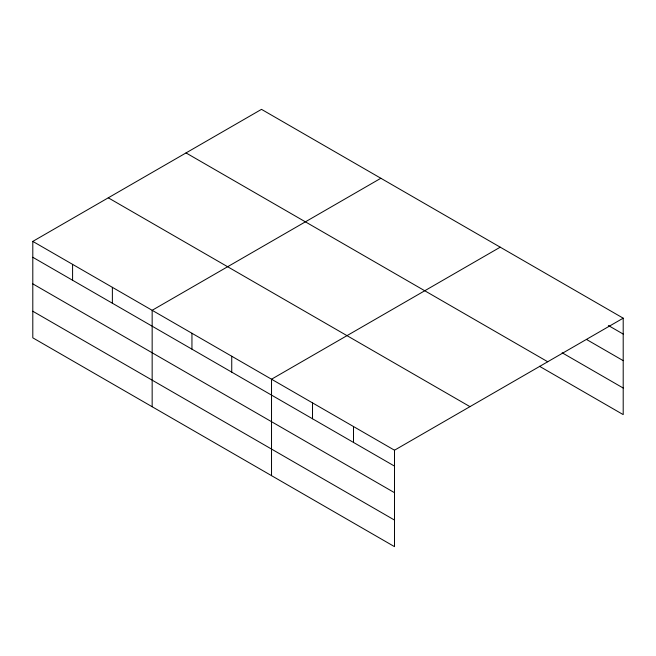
<?xml version="1.0" encoding="UTF-8"?>
<svg xmlns="http://www.w3.org/2000/svg" width="656" height="656" viewBox="0 0 656 656"><rect width="100%" height="100%" fill="white"/><g stroke="black" fill="none" stroke-linecap="round" stroke-linejoin="round"><path stroke-width="0.98" d="M623.2 318.176L394.502 450.213L394.502 546.645L32.8 337.824L32.8 241.392L261.498 109.355L623.2 318.176L623.2 414.608L539.47 366.269M380.857 178.268L152.159 310.304L152.159 406.736M500.225 247.181L271.527 379.217L271.527 475.649M608.374 325.507L623.2 334.068M586.571 339.496L623.2 360.652M562.143 352.78L623.2 388.032M186.025 152.922L547.727 361.751M108.273 197.817L469.975 406.646M32.8 241.392L394.502 450.213M32.8 257.283L394.502 466.104M32.8 283.859L394.502 492.689M32.8 311.239L394.502 520.069M353.51 426.548L353.51 442.439M312.518 402.882L312.518 418.774M231.74 356.241L231.74 372.132M191.946 333.273L191.946 349.164M112.373 287.328L112.373 303.22M72.586 264.36L72.586 280.251"/></g></svg>
